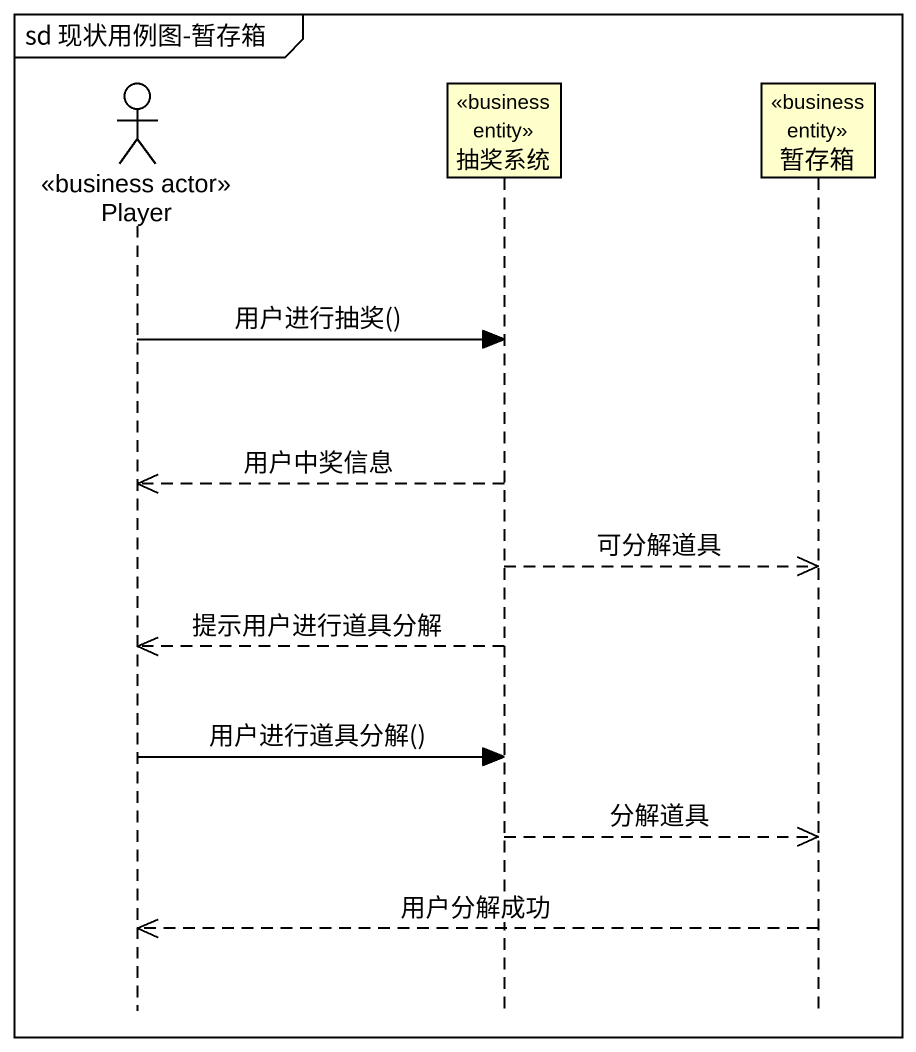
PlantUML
@startuml
mainframe sd 现状用例图-暂存箱
hide footbox
actor Player <<business actor>>
participant 抽奖系统 <<business entity>>
participant 暂存箱 <<business entity>>

Player -> 抽奖系统 : 用户进行抽奖()
抽奖系统 -->> Player : 用户中奖信息
抽奖系统 -->> 暂存箱 : 可分解道具
抽奖系统 -->> Player : 提示用户进行道具分解
Player -> 抽奖系统 : 用户进行道具分解()
抽奖系统 -->> 暂存箱 : 分解道具
暂存箱 -->> Player : 用户分解成功
@enduml
